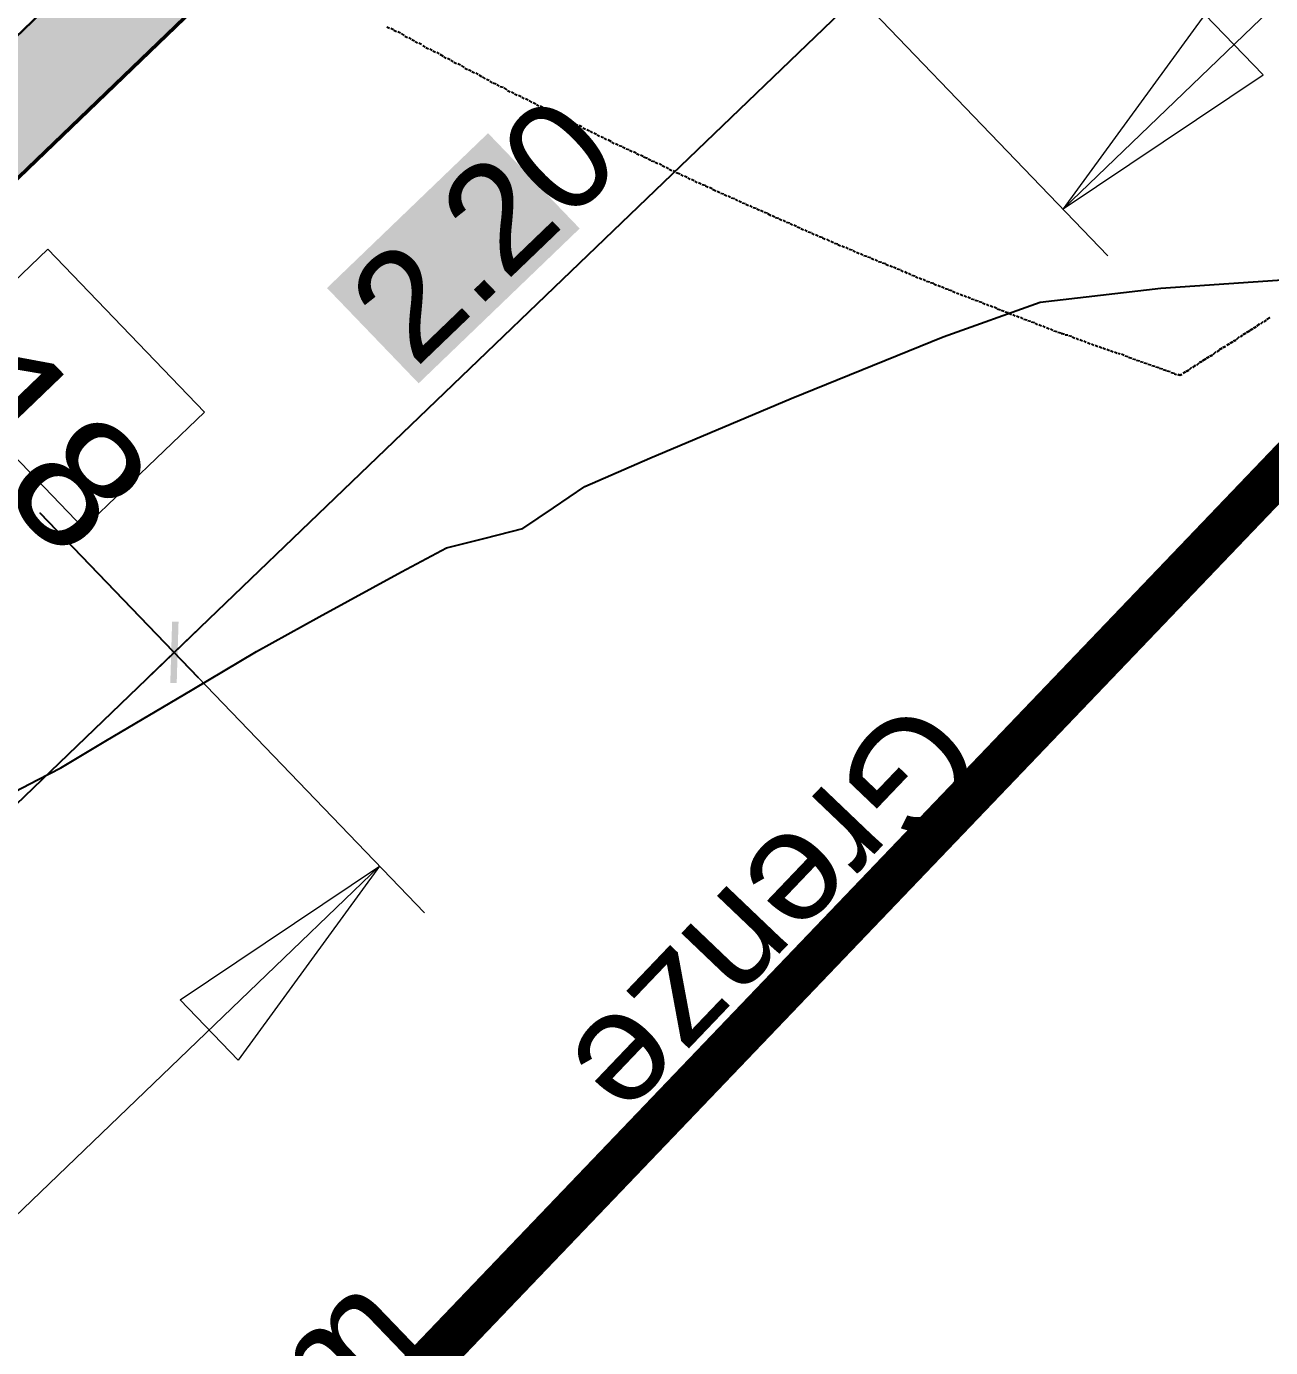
# Model space of a CAD drawing. Header units: metres. Extents: x 2687650.8 to 2687727.1, y 1234407.3 to 1234484.3.
# Drawn here: x 2687681.186 to 2687684.075, y 1234436.726 to 1234439.793 of the extents above; entities that cross this region are included whole.
import ezdxf

# ---------------------------------------------------------------- set-up
doc = ezdxf.new("R2010")
doc.units = ezdxf.units.M
for name, color, linetype in [('PDF_0', 7, 'Continuous'), ('PDF_A-GEFAELLE', 7, 'Continuous'), ('PDF_A__BEML', 7, 'Continuous'), ('PDF_A__Text', 7, 'Continuous'), ('PDF_AV_01611-Parzelle', 7, 'Continuous'), ('PDF_E_BETON', 7, 'Continuous'), ('PDF_Text', 7, 'Continuous')]:
    doc.layers.add(name, color=color, linetype=linetype)
for name, color, linetype, true_color in [('PDF_060-Kataster_Hauptinfo.060', 7, 'Continuous', 0x7f7f7f), ('PDF_062_Bauten.062 Bauteilschraffuren', 7, 'Continuous', 0x7f7f7f), ('PDF_3D_Kurven-Nebenhoehen', 7, 'Continuous', 0xdda500), ('PDF_AV_01225-Bobe-ueb-befestigte', 7, 'Continuous', 0xfdfdfd), ('PDF_AV_01234-Bobe-Gartenanlage', 7, 'Continuous', 0xfdfdfd), ('PDF_E_Farbe Beton', 7, 'Continuous', 0xdfff7f), ('PDF_Rühlwand Träger u Vermassung', 7, 'Continuous', 0x0ac1ff)]:
    doc.layers.add(name, color=color, linetype=linetype, true_color=true_color)
doc.styles.add('PDF Arial', font='arial.ttf')

# ---------------------------------------------------------------- blocks, each defined once
blk = doc.blocks.new('A$C1c84ec86')
at = {"layer": 'PDF_0', "transparency": 33554559}
blk.add_hatch(color=256, dxfattribs=at).paths.add_polyline_path([(3221.62, 1170.75), (3211.67, 1180.91), (3210.62, 1179.85), (3220.57, 1169.69)])
at = {"layer": 'PDF_A__BEML', "true_color": 0xffffff, "transparency": 33554559}
blk.add_hatch(color=7, dxfattribs=at).paths.add_polyline_path([(3179.71, 1259.44), (3210.4, 1259.44), (3210.4, 1311.3), (3179.71, 1311.3)])
at = {"layer": 'PDF_E_Farbe Beton', "true_color": 0xbfff7f, "transparency": 33554559}
h = blk.add_hatch(color=71, dxfattribs=at)
h.paths.add_polyline_path([(3096.53, 1972.34), (3087.64, 1847.46), (3087.42, 523.67), (612.36, 523.67), (612.36, 1217.32), (591.83, 1429.41), (592.04, 1430.89), (672.48, 2565.87), (2668.74, 2565.87), (2848.03, 2530.94), (2997.89, 2390.18), (3013.34, 2375.79), (3093.99, 2206.03), (3096.53, 2200.53)])
h.paths.add_polyline_path([(3120.45, 1972.34), (3120.45, 2206.03), (3039.8, 2375.79), (3033.03, 2390.18), (2883.16, 2530.94), (2859.46, 2553.17), (2794.47, 2565.87), (2671.07, 2589.79), (650.04, 2589.79), (648.35, 2565.87), (567.91, 1430.89), (568.12, 1429.41), (588.44, 1217.32), (588.44, 499.75), (3111.55, 499.75), (3111.55, 1847.46)], flags=0)
at = {"layer": 'PDF_060-Kataster_Hauptinfo.060', "lineweight": 18}
blk.add_lwpolyline([(3414.46, 173.36), (3333.6, 2121.15), (3332.75, 2138.08), (3330.63, 2161.37), (3327.67, 2184.65), (3324.07, 2207.72), (3319.63, 2230.79), (3314.34, 2253.44), (3308.41, 2276.09), (3301.63, 2298.53), (3294.23, 2320.75), (3286.18, 2342.77), (3277.29, 2364.36), (3268.4, 2384.47), (3258.88, 2404.36), (3248.72, 2424.05), (3237.92, 2443.31), (3226.7, 2462.15), (3214.64, 2480.78), (3202.15, 2498.98), (3189.24, 2516.76)], dxfattribs=at)
at = {"layer": 'PDF_062_Bauten.062 Bauteilschraffuren', "lineweight": 18}
blk.add_lwpolyline([(3332.75, 2138.08), (3333.6, 2121.57), (3358.36, 1523.6), (3376.14, 1092.22), (3376.35, 1092.22), (3414.46, 173.57), (465.04, 388.84), (483.03, 548.65), (515.84, 1009.24), (643.69, 2809.29), (760.11, 2801.88), (1044.17, 2801.88), (2574.76, 2801.88)], dxfattribs=at)
at = {"layer": 'PDF_3D_Kurven-Nebenhoehen', "lineweight": 25}
blk.add_lwpolyline([(3213.79, 1126.09), (3215.49, 1132.01), (3217.18, 1137.73), (3219.93, 1149.58), (3225.22, 1172.23), (3229.24, 1189.16), (3233.48, 1205.25), (3239.19, 1226.21), (3242.37, 1237.64), (3247.02, 1245.68), (3251.47, 1253.51), (3252.95, 1261.98), (3254.43, 1270.66), (3260.15, 1286.11), (3272.85, 1319.34), (3287.03, 1354.69), (3296.77, 1376.49), (3313.91, 1398.93), (3337.83, 1427.51)], dxfattribs=at)
at = {"layer": 'PDF_A-GEFAELLE', "lineweight": 18}
for points in [[(3294.65, 1450.37), (3275.18, 1450.37), (3284.91, 1395.33)], [(3294.65, 1120.37), (3275.18, 1120.37), (3284.91, 1175.19)]]:
    blk.add_lwpolyline(points, close=True, dxfattribs=at)
at = {"layer": 'PDF_A__BEML', "lineweight": 25}
for points in [[(3216.12, 1167.36), (3216.12, 1403.37)], [(3216.12, 947.23), (3216.12, 1183.24)]]:
    blk.add_lwpolyline(points, dxfattribs=at)
blk.add_lwpolyline([(3224.16, 1175.19), (3171.25, 1175.19)], close=True, dxfattribs=at)
at = {"layer": 'PDF_A__Text', "lineweight": 18}
blk.add_lwpolyline([(3180.77, 1219.01), (3128.28, 1219.01), (3128.28, 1180.06), (3180.77, 1180.06)], close=True, dxfattribs=at)
at = {"layer": 'PDF_AV_01225-Bobe-ueb-befestigte', "lineweight": 25}
for points in [[(3336.35, 1412.48), (3336.14, 1411.63)], [(3336.14, 1411.42), (3336.14, 1410.78)], [(3335.5, 1407.82), (3335.29, 1407.18)], [(3335.71, 1408.67), (3335.5, 1408.03)], [(3335.71, 1409.72), (3335.71, 1408.88)], [(3335.93, 1410.57), (3335.93, 1409.94)], [(3335.08, 1405.91), (3334.87, 1405.28)], [(3334.87, 1405.07), (3334.87, 1404.43)], [(3335.29, 1406.97), (3335.08, 1406.13)], [(3334.44, 1402.32), (3334.23, 1401.68)], [(3334.66, 1403.16), (3334.44, 1402.53)], [(3334.66, 1404.22), (3334.66, 1403.37)], [(3333.81, 1399.56), (3333.6, 1398.93)], [(3333.6, 1398.72), (3333.6, 1398.08)], [(3334.02, 1400.41), (3333.81, 1399.78)], [(3334.23, 1401.47), (3334.02, 1400.83)], [(3333.17, 1395.97), (3332.96, 1395.33)], [(3333.39, 1396.81), (3333.17, 1396.18)], [(3333.39, 1397.87), (3333.39, 1397.02)], [(3332.75, 1394.06), (3332.54, 1393.43)], [(3332.54, 1393.21), (3332.54, 1392.58)], [(3332.96, 1395.12), (3332.75, 1394.27)], [(3331.9, 1389.62), (3331.69, 1388.98)], [(3332.12, 1390.46), (3331.9, 1389.83)], [(3332.12, 1391.31), (3332.12, 1390.67)], [(3332.33, 1392.37), (3332.33, 1391.52)], [(3327.88, 1386.23), (3328.52, 1386.65)], [(3328.73, 1386.65), (3329.36, 1387.08)], [(3329.58, 1387.08), (3330.21, 1387.5)], [(3330.42, 1387.5), (3330.85, 1387.71)], [(3331.69, 1388.56), (3331.48, 1388.13), (3331.06, 1387.92)], [(3321.11, 1382.84), (3321.74, 1383.27)], [(3321.96, 1383.27), (3322.59, 1383.69)], [(3322.8, 1383.69), (3323.44, 1384.11)], [(3323.65, 1384.11), (3324.28, 1384.54)], [(3324.5, 1384.54), (3325.13, 1384.96)], [(3325.34, 1384.96), (3325.98, 1385.38)], [(3326.19, 1385.38), (3326.82, 1385.81)], [(3327.04, 1385.81), (3327.67, 1386.23)], [(3364.08, 1385.17), (3364.08, 1386.02)], [(3364.08, 1384.32), (3364.08, 1384.96)], [(3364.08, 1383.48), (3364.08, 1384.11)], [(3315.39, 1380.09), (3316.03, 1380.3)], [(3316.24, 1380.51), (3316.88, 1380.73)], [(3317.09, 1380.94), (3317.72, 1381.15)], [(3317.93, 1381.36), (3318.36, 1381.57)], [(3318.57, 1381.78), (3319.2, 1382)], [(3319.42, 1382), (3320.05, 1382.42)], [(3320.26, 1382.42), (3320.9, 1382.84)], [(3364.08, 1382.42), (3364.08, 1383.05)], [(3364.08, 1381.57), (3364.08, 1382.21)], [(3364.29, 1380.51), (3364.08, 1381.36)], [(3364.29, 1379.67), (3364.29, 1380.3)], [(3309.47, 1377.13), (3310.1, 1377.34)], [(3310.31, 1377.55), (3310.95, 1377.76)], [(3311.16, 1377.97), (3311.8, 1378.19)], [(3312.01, 1378.4), (3312.64, 1378.61)], [(3312.85, 1378.82), (3313.49, 1379.03)], [(3313.7, 1379.24), (3314.34, 1379.46)], [(3314.55, 1379.67), (3315.18, 1379.88)], [(3364.29, 1378.82), (3364.29, 1379.46)], [(3364.29, 1377.76), (3364.29, 1378.61)], [(3364.29, 1376.92), (3364.29, 1377.55)], [(3302.9, 1373.95), (3303.54, 1374.16)], [(3303.75, 1374.16), (3304.39, 1374.59)], [(3304.6, 1374.59), (3305.23, 1375.01)], [(3305.44, 1375.01), (3305.66, 1375.22), (3306.08, 1375.43)], [(3306.29, 1375.43), (3306.71, 1375.86)], [(3306.93, 1375.86), (3307.56, 1376.28)], [(3307.77, 1376.28), (3308.41, 1376.49)], [(3308.62, 1376.7), (3309.26, 1376.92)], [(3364.5, 1375.86), (3364.29, 1376.7)], [(3364.5, 1375.01), (3364.5, 1375.65)], [(3364.5, 1374.16), (3364.5, 1374.8)], [(3296.13, 1370.78), (3296.77, 1370.99)], [(3296.98, 1370.99), (3297.61, 1371.41)], [(3297.82, 1371.41), (3298.46, 1371.84)], [(3298.67, 1371.84), (3299.31, 1372.26)], [(3299.52, 1372.26), (3300.15, 1372.47)], [(3300.36, 1372.68), (3301, 1372.89)], [(3301.21, 1373.11), (3301.85, 1373.32)], [(3302.06, 1373.53), (3302.69, 1373.74)], [(3364.5, 1373.11), (3364.5, 1373.95)], [(3364.5, 1372.26), (3364.5, 1372.89)], [(3364.5, 1371.41), (3364.5, 1372.05)], [(3364.71, 1370.35), (3364.5, 1370.99)], [(3290.2, 1368.03), (3290.84, 1368.24)], [(3291.05, 1368.24), (3291.69, 1368.66)], [(3291.9, 1368.66), (3292.53, 1369.08)], [(3292.74, 1369.08), (3293.38, 1369.51)], [(3293.59, 1369.51), (3294.23, 1369.72)], [(3294.44, 1369.93), (3295.07, 1370.14)], [(3295.28, 1370.35), (3295.92, 1370.57)], [(3364.71, 1369.51), (3364.71, 1370.14)], [(3364.71, 1368.45), (3364.71, 1369.3)], [(3364.71, 1367.6), (3364.71, 1368.24)], [(3283.43, 1364.85), (3284.07, 1365.06)], [(3284.28, 1365.27), (3284.91, 1365.49)], [(3285.12, 1365.49), (3285.76, 1365.91)], [(3285.97, 1365.91), (3286.61, 1366.33)], [(3286.82, 1366.33), (3287.45, 1366.76)], [(3287.66, 1366.76), (3288.3, 1366.97)], [(3288.51, 1367.18), (3289.15, 1367.39)], [(3289.36, 1367.6), (3289.99, 1367.81)], [(3364.71, 1366.76), (3364.71, 1367.39)], [(3364.92, 1365.7), (3364.71, 1366.33)], [(3364.92, 1364.85), (3364.92, 1365.49)], [(3276.66, 1361.68), (3277.29, 1361.89)], [(3277.5, 1362.1), (3278.14, 1362.31)], [(3278.35, 1362.52), (3278.99, 1362.73)], [(3279.2, 1362.73), (3279.83, 1363.16)], [(3280.04, 1363.16), (3280.68, 1363.58)], [(3280.89, 1363.58), (3281.53, 1363.79)], [(3281.74, 1364), (3282.37, 1364.22)], [(3282.58, 1364.43), (3283.22, 1364.64)], [(3364.92, 1363.79), (3364.92, 1364.64)], [(3364.92, 1362.95), (3364.92, 1363.58)], [(3364.92, 1362.1), (3364.92, 1362.73)], [(3364.92, 1361.04), (3364.92, 1361.89)], [(3269.88, 1358.71), (3270.52, 1358.92)], [(3270.73, 1359.14), (3271.37, 1359.35)], [(3271.58, 1359.35), (3272.21, 1359.77)], [(3272.42, 1359.77), (3273.06, 1359.98)], [(3273.27, 1360.19), (3273.91, 1360.41)], [(3274.12, 1360.62), (3274.75, 1360.83)], [(3274.96, 1360.83), (3275.6, 1361.25)], [(3275.81, 1361.25), (3276.45, 1361.68)], [(3365.14, 1360.19), (3364.92, 1360.83)], [(3365.14, 1359.14), (3365.14, 1359.98)], [(3365.14, 1358.29), (3365.14, 1358.92)], [(3263.11, 1355.75), (3263.75, 1355.96)], [(3263.96, 1355.96), (3264.59, 1356.38)], [(3264.8, 1356.38), (3265.44, 1356.81)], [(3265.65, 1356.81), (3266.29, 1357.02)], [(3266.5, 1357.23), (3267.13, 1357.44)], [(3267.34, 1357.65), (3267.98, 1357.87)], [(3268.19, 1357.87), (3268.83, 1358.29)], [(3269.04, 1358.29), (3269.67, 1358.5)], [(3365.14, 1357.44), (3365.14, 1358.08)], [(3365.14, 1356.38), (3365.14, 1357.23)], [(3365.35, 1355.54), (3365.14, 1356.17)], [(3255.49, 1352.36), (3256.13, 1352.57)], [(3256.34, 1352.79), (3256.97, 1353)], [(3257.18, 1353), (3257.82, 1353.42)], [(3258.03, 1353.42), (3258.67, 1353.63)], [(3258.88, 1353.84), (3259.51, 1354.06)], [(3259.72, 1354.27), (3260.36, 1354.48)], [(3260.57, 1354.48), (3261.21, 1354.9)], [(3261.42, 1354.9), (3262.05, 1355.33)], [(3262.26, 1355.33), (3262.9, 1355.54)], [(3365.35, 1354.48), (3365.35, 1355.33)], [(3365.35, 1353.63), (3365.35, 1354.27)], [(3365.35, 1352.79), (3365.35, 1353.42)], [(3365.35, 1351.73), (3365.35, 1352.57)], [(3248.51, 1349.4), (3249.14, 1349.61)], [(3249.35, 1349.82), (3249.99, 1350.03)], [(3250.2, 1350.03), (3250.83, 1350.46)], [(3251.05, 1350.46), (3251.68, 1350.67)], [(3251.89, 1350.88), (3252.74, 1351.09)], [(3252.95, 1351.3), (3253.59, 1351.52)], [(3253.8, 1351.52), (3254.43, 1351.94)], [(3254.64, 1351.94), (3255.28, 1352.15)], [(3365.35, 1350.88), (3365.35, 1351.52)], [(3365.56, 1350.03), (3365.35, 1350.67)], [(3365.56, 1348.98), (3365.56, 1349.61)], [(3240.89, 1346.22), (3241.52, 1346.44)], [(3241.73, 1346.65), (3242.37, 1346.86)], [(3242.58, 1346.86), (3243.21, 1347.28)], [(3243.43, 1347.28), (3244.06, 1347.49)], [(3244.27, 1347.71), (3244.91, 1347.92)], [(3245.12, 1347.92), (3245.75, 1348.34)], [(3245.97, 1348.34), (3246.6, 1348.55)], [(3246.81, 1348.76), (3247.45, 1348.98)], [(3247.66, 1348.98), (3248.29, 1349.4)], [(3365.56, 1348.13), (3365.56, 1348.76)], [(3365.56, 1347.07), (3365.56, 1347.92)], [(3365.56, 1346.22), (3365.56, 1346.86)], [(3233.9, 1343.47), (3234.54, 1343.68)], [(3234.75, 1343.68), (3235.38, 1344.11)], [(3235.59, 1344.11), (3236.23, 1344.32)], [(3236.44, 1344.53), (3237.08, 1344.74)], [(3237.29, 1344.74), (3237.92, 1345.17)], [(3238.13, 1345.17), (3238.98, 1345.38)], [(3239.19, 1345.59), (3239.83, 1345.8)], [(3240.04, 1345.8), (3240.67, 1346.22)], [(3365.77, 1345.38), (3365.56, 1346.01)], [(3365.77, 1344.32), (3365.77, 1344.95)], [(3365.77, 1343.47), (3365.77, 1344.11)], [(3226.28, 1340.3), (3226.92, 1340.51)], [(3227.13, 1340.51), (3227.76, 1340.93)], [(3227.97, 1340.93), (3228.61, 1341.14)], [(3228.82, 1341.36), (3229.46, 1341.57)], [(3229.67, 1341.57), (3230.3, 1341.99)], [(3230.51, 1341.99), (3231.15, 1342.2)], [(3231.36, 1342.41), (3232, 1342.63)], [(3232.21, 1342.63), (3232.84, 1343.05)], [(3233.05, 1343.05), (3233.69, 1343.26)], [(3365.77, 1342.41), (3365.77, 1343.26)], [(3365.77, 1341.57), (3365.77, 1342.2)], [(3365.77, 1340.72), (3365.77, 1341.36)], [(3365.98, 1339.66), (3365.98, 1340.51)], [(3218.45, 1337.33), (3219.08, 1337.55)], [(3219.3, 1337.55), (3219.93, 1337.76)], [(3220.14, 1337.97), (3220.78, 1338.18)], [(3220.99, 1338.18), (3221.62, 1338.39)], [(3221.84, 1338.6), (3222.47, 1338.82)], [(3222.68, 1338.82), (3223.32, 1339.24)], [(3223.53, 1339.24), (3224.16, 1339.45)], [(3224.38, 1339.66), (3225.01, 1339.87)], [(3225.22, 1339.87), (3225.86, 1340.09), (3226.07, 1340.09)], [(3365.98, 1338.82), (3365.98, 1339.45)], [(3365.98, 1337.76), (3365.98, 1338.6)], [(3365.98, 1336.91), (3365.98, 1337.55)], [(3209.77, 1333.95), (3210.4, 1334.16)], [(3210.62, 1334.16), (3211.25, 1334.58)], [(3211.46, 1334.58), (3212.1, 1334.79)], [(3212.31, 1335.01), (3212.95, 1335.22)], [(3213.16, 1335.22), (3213.79, 1335.43)], [(3214, 1335.64), (3214.64, 1335.85)], [(3214.85, 1335.85), (3215.49, 1336.06)], [(3215.7, 1336.28), (3216.33, 1336.49)], [(3216.54, 1336.49), (3217.39, 1336.91)], [(3217.6, 1336.91), (3218.24, 1337.12)], [(3365.98, 1336.06), (3365.98, 1336.7)], [(3366.19, 1335.01), (3365.98, 1335.85)], [(3366.19, 1334.16), (3366.19, 1334.79)], [(3201.94, 1330.98), (3202.57, 1331.2)], [(3202.78, 1331.2), (3203.42, 1331.62)], [(3203.63, 1331.62), (3204.27, 1331.83)], [(3204.48, 1331.83), (3205.11, 1332.25)], [(3205.32, 1332.25), (3205.96, 1332.47)], [(3206.17, 1332.68), (3206.81, 1332.89)], [(3207.02, 1332.89), (3207.65, 1333.1)], [(3207.86, 1333.31), (3208.5, 1333.52)], [(3208.71, 1333.52), (3209.56, 1333.95)], [(3366.19, 1333.31), (3366.19, 1333.95)], [(3366.19, 1332.25), (3366.19, 1332.89)], [(3366.19, 1331.41), (3366.19, 1332.04)], [(3366.19, 1330.35), (3366.19, 1331.2)], [(3193.05, 1327.81), (3193.68, 1328.02)], [(3194.11, 1328.02), (3194.74, 1328.23)], [(3194.95, 1328.44), (3195.59, 1328.66)], [(3195.8, 1328.66), (3196.43, 1328.87)], [(3196.65, 1329.08), (3197.28, 1329.29)], [(3197.49, 1329.29), (3198.13, 1329.5)], [(3198.34, 1329.71), (3198.55, 1329.71), (3198.97, 1329.93)], [(3199.19, 1329.93), (3199.82, 1330.14)], [(3200.03, 1330.35), (3200.88, 1330.56)], [(3201.09, 1330.56), (3201.73, 1330.77)], [(3366.41, 1329.5), (3366.41, 1330.14)], [(3366.41, 1328.66), (3366.41, 1329.29)], [(3366.41, 1327.6), (3366.41, 1328.23)], [(3185.22, 1325.06), (3185.85, 1325.27)], [(3186.06, 1325.27), (3186.7, 1325.48)], [(3186.91, 1325.48), (3187.76, 1325.9)], [(3187.97, 1325.9), (3188.6, 1326.12)], [(3188.81, 1326.12), (3189.45, 1326.33)], [(3189.66, 1326.54), (3190.3, 1326.75)], [(3190.51, 1326.75), (3191.14, 1326.96)], [(3191.35, 1327.17), (3191.99, 1327.39)], [(3192.2, 1327.39), (3192.84, 1327.6)], [(3366.41, 1326.75), (3366.41, 1327.39)], [(3366.41, 1325.69), (3366.41, 1326.54)], [(3366.62, 1324.85), (3366.41, 1325.48)], [(3176.54, 1321.88), (3177.17, 1322.09)], [(3177.38, 1322.09), (3178.02, 1322.3)], [(3178.23, 1322.52), (3178.87, 1322.73)], [(3179.08, 1322.73), (3179.71, 1322.94)], [(3179.92, 1323.15), (3180.56, 1323.36)], [(3180.77, 1323.36), (3181.62, 1323.58)], [(3181.83, 1323.79), (3182.46, 1324)], [(3182.68, 1324), (3183.31, 1324.21)], [(3183.52, 1324.42), (3184.16, 1324.63)], [(3184.37, 1324.63), (3185, 1324.85)], [(3366.62, 1324), (3366.62, 1324.63)], [(3366.62, 1322.94), (3366.62, 1323.79)], [(3366.62, 1322.09), (3366.62, 1322.73)], [(3366.62, 1321.03), (3366.62, 1321.88)], [(3167.65, 1318.92), (3168.28, 1319.13)], [(3168.49, 1319.13), (3169.13, 1319.34)], [(3169.34, 1319.34), (3170.19, 1319.55)], [(3170.4, 1319.76), (3171.03, 1319.98)], [(3171.25, 1319.98), (3171.88, 1320.19)], [(3172.09, 1320.19), (3172.73, 1320.61)], [(3172.94, 1320.61), (3173.57, 1320.82)], [(3173.79, 1320.82), (3174.42, 1321.25)], [(3174.63, 1321.25), (3175.48, 1321.46)], [(3175.69, 1321.46), (3176.33, 1321.67)], [(3366.62, 1320.19), (3366.62, 1320.82)], [(3366.83, 1319.34), (3366.83, 1319.98)], [(3366.83, 1318.28), (3366.83, 1319.13)], [(3157.91, 1315.74), (3158.55, 1315.95)], [(3158.76, 1315.95), (3159.6, 1316.17)], [(3159.82, 1316.17), (3160.45, 1316.38)], [(3160.66, 1316.59), (3161.3, 1316.8)], [(3161.51, 1316.8), (3162.14, 1317.01)], [(3162.36, 1317.01), (3162.99, 1317.22)], [(3163.2, 1317.44), (3163.84, 1317.65)], [(3164.05, 1317.65), (3164.9, 1317.86)], [(3165.11, 1317.86), (3165.74, 1318.07)], [(3165.95, 1318.28), (3166.59, 1318.49)], [(3166.8, 1318.49), (3167.44, 1318.71)], [(3366.83, 1317.44), (3366.83, 1318.07)], [(3366.83, 1316.38), (3366.83, 1317.22)], [(3366.83, 1315.53), (3366.83, 1316.17)], [(3148.17, 1312.57), (3148.81, 1312.78)], [(3149.02, 1312.78), (3149.87, 1312.99)], [(3150.08, 1312.99), (3150.71, 1313.2)], [(3150.93, 1313.41), (3151.56, 1313.63)], [(3151.77, 1313.63), (3152.41, 1313.84)], [(3152.62, 1313.84), (3153.25, 1314.05)], [(3153.47, 1314.26), (3154.1, 1314.47)], [(3154.52, 1314.47), (3155.16, 1314.68)], [(3155.37, 1314.68), (3156.01, 1314.9)], [(3156.22, 1315.11), (3156.85, 1315.32)], [(3157.06, 1315.32), (3157.7, 1315.53)], [(3367.04, 1314.68), (3366.83, 1315.32)], [(3367.04, 1313.63), (3367.04, 1314.47)], [(3367.04, 1312.78), (3367.04, 1313.41)], [(3145.63, 1311.51), (3146.27, 1311.72)], [(3146.48, 1311.93), (3147.12, 1312.14)], [(3147.33, 1312.14), (3147.96, 1312.36)], [(3367.04, 1311.93), (3367.04, 1312.57)], [(3367.04, 1310.87), (3367.04, 1311.51)], [(3367.04, 1310.03), (3367.04, 1310.66)], [(3367.25, 1308.97), (3367.25, 1309.82)], [(3367.25, 1308.12), (3367.25, 1308.76)], [(3367.25, 1307.28), (3367.25, 1307.91)], [(3367.25, 1306.22), (3367.25, 1307.06)], [(3367.25, 1305.37), (3367.25, 1306.01)], [(3367.46, 1304.31), (3367.25, 1305.16)], [(3367.46, 1303.47), (3367.46, 1304.1)], [(3367.46, 1302.62), (3367.46, 1303.25)], [(3367.46, 1301.56), (3367.46, 1302.41)], [(3367.46, 1300.71), (3367.46, 1301.35)], [(3367.46, 1299.66), (3367.46, 1300.5)], [(3367.68, 1298.81), (3367.68, 1299.44)], [(3367.68, 1297.96), (3367.68, 1298.6)], [(3367.68, 1296.9), (3367.68, 1297.75)], [(3367.68, 1296.06), (3367.68, 1296.69)], [(3367.68, 1295.21), (3367.68, 1295.85)], [(3367.89, 1294.15), (3367.68, 1294.79)], [(3367.89, 1293.31), (3367.89, 1293.94)], [(3367.89, 1292.25), (3367.89, 1293.09)], [(3367.89, 1291.4), (3367.89, 1292.04)], [(3367.89, 1290.55), (3367.89, 1291.19)], [(3368.1, 1289.5), (3367.89, 1290.13)], [(3368.1, 1288.65), (3368.1, 1289.28)], [(3368.1, 1287.59), (3368.1, 1288.44)], [(3368.1, 1286.74), (3368.1, 1287.38)], [(3368.1, 1285.9), (3368.1, 1286.53)], [(3368.1, 1284.84), (3368.1, 1285.69)], [(3368.31, 1283.99), (3368.1, 1284.63)], [(3368.31, 1282.93), (3368.31, 1283.78)], [(3368.31, 1282.09), (3368.31, 1282.72)], [(3368.31, 1281.24), (3368.31, 1281.88)], [(3368.31, 1280.18), (3368.31, 1281.03)], [(3368.52, 1279.34), (3368.31, 1279.97)], [(3368.52, 1278.28), (3368.52, 1279.12)], [(3368.52, 1277.43), (3368.52, 1278.07)], [(3368.52, 1276.58), (3368.52, 1277.22)], [(3368.52, 1275.53), (3368.52, 1276.37)], [(3368.52, 1274.68), (3368.52, 1275.31)], [(3368.73, 1273.83), (3368.52, 1274.47)], [(3368.73, 1272.77), (3368.73, 1273.41)], [(3368.73, 1271.93), (3368.73, 1272.56)], [(3368.73, 1270.87), (3368.73, 1271.72)], [(3368.73, 1270.02), (3368.73, 1270.66)], [(3368.95, 1269.18), (3368.73, 1269.81)], [(3368.95, 1268.12), (3368.95, 1268.96)], [(3368.95, 1267.27), (3368.95, 1267.91)], [(3368.95, 1266.21), (3368.95, 1267.06)], [(3368.95, 1265.37), (3368.95, 1266)], [(3368.95, 1264.52), (3368.95, 1265.15)], [(3369.16, 1263.46), (3368.95, 1264.31)], [(3369.16, 1262.61), (3369.16, 1263.25)], [(3369.16, 1261.56), (3369.16, 1262.4)], [(3369.16, 1260.71), (3369.16, 1261.34)], [(3369.16, 1259.86), (3369.16, 1260.5)], [(3369.37, 1258.8), (3369.16, 1259.65)], [(3369.37, 1257.96), (3369.37, 1258.59)], [(3369.37, 1257.11), (3369.37, 1257.75)], [(3369.37, 1256.05), (3369.37, 1256.69)], [(3369.37, 1255.21), (3369.37, 1255.84)], [(3369.37, 1254.15), (3369.37, 1254.99)], [(3369.58, 1253.3), (3369.37, 1253.94)], [(3369.58, 1252.45), (3369.58, 1253.09)], [(3369.58, 1251.4), (3369.58, 1252.03)], [(3369.58, 1250.55), (3369.58, 1251.18)], [(3369.58, 1249.49), (3369.58, 1250.34)], [(3369.79, 1248.64), (3369.58, 1249.28)], [(3369.79, 1247.8), (3369.79, 1248.43)], [(3369.79, 1246.74), (3369.79, 1247.59)], [(3369.79, 1245.89), (3369.79, 1246.53)], [(3369.79, 1244.83), (3369.79, 1245.68)], [(3369.79, 1243.99), (3369.79, 1244.62)], [(3370, 1243.14), (3369.79, 1243.78)], [(3370, 1242.08), (3370, 1242.93)], [(3370, 1241.24), (3370, 1241.87)], [(3370, 1240.39), (3370, 1241.02)], [(3370, 1239.33), (3370, 1239.97)], [(3370.22, 1238.48), (3370, 1239.12)], [(3370.22, 1237.43), (3370.22, 1238.27)], [(3370.22, 1236.58), (3370.22, 1237.21)], [(3370.22, 1235.73), (3370.22, 1236.37)], [(3370.22, 1234.67), (3370.22, 1235.31)], [(3370.22, 1233.83), (3370.22, 1234.46)], [(3370.43, 1232.77), (3370.43, 1233.62)], [(3370.43, 1231.92), (3370.43, 1232.56)], [(3370.43, 1231.08), (3370.43, 1231.71)], [(3370.43, 1230.02), (3370.43, 1230.86)], [(3370.43, 1229.17), (3370.43, 1229.81)], [(3370.64, 1228.11), (3370.43, 1228.96)], [(3370.64, 1227.26), (3370.64, 1227.9)], [(3370.64, 1226.42), (3370.64, 1227.05)], [(3370.64, 1225.36), (3370.64, 1226.21)], [(3370.64, 1224.51), (3370.64, 1225.15)], [(3370.64, 1223.45), (3370.64, 1224.3)], [(3370.85, 1222.61), (3370.85, 1223.24)], [(3370.85, 1221.76), (3370.85, 1222.4)], [(3370.85, 1220.7), (3370.85, 1221.55)], [(3370.85, 1219.86), (3370.85, 1220.49)], [(3370.85, 1219.01), (3370.85, 1219.64)], [(3371.06, 1217.95), (3370.85, 1218.59)], [(3371.06, 1217.1), (3371.06, 1217.74)], [(3371.06, 1216.05), (3371.06, 1216.89)], [(3371.06, 1215.2), (3371.06, 1215.83)], [(3371.06, 1214.35), (3371.06, 1214.99)], [(3371.06, 1213.29), (3371.06, 1213.93)], [(3371.27, 1212.45), (3371.27, 1213.08)], [(3371.27, 1211.39), (3371.27, 1212.24)], [(3371.27, 1210.54), (3371.27, 1211.18)], [(3371.27, 1209.7), (3371.27, 1210.33)], [(3371.27, 1208.64), (3371.27, 1209.48)], [(3371.49, 1207.79), (3371.27, 1208.43)], [(3371.49, 1206.73), (3371.49, 1207.58)], [(3371.49, 1205.89), (3371.49, 1206.52)], [(3371.49, 1205.04), (3371.49, 1205.67)], [(3371.49, 1203.98), (3371.49, 1204.83)], [(3371.49, 1203.13), (3371.49, 1203.77)], [(3371.7, 1202.29), (3371.7, 1202.92)], [(3371.7, 1201.23), (3371.7, 1201.86)], [(3371.7, 1200.38), (3371.7, 1201.02)], [(3371.7, 1199.32), (3371.7, 1200.17)], [(3371.7, 1198.48), (3371.7, 1199.11)], [(3371.91, 1197.63), (3371.7, 1198.27)], [(3371.91, 1196.57), (3371.91, 1197.21)], [(3371.91, 1195.73), (3371.91, 1196.36)], [(3371.91, 1194.67), (3371.91, 1195.51)], [(3371.91, 1193.82), (3371.91, 1194.46)], [(3371.91, 1192.97), (3371.91, 1193.61)], [(3372.12, 1191.92), (3372.12, 1192.76)], [(3372.12, 1191.07), (3372.12, 1191.7)], [(3372.12, 1190.01), (3372.12, 1190.86)], [(3372.12, 1189.16), (3372.12, 1189.8)], [(3372.12, 1188.32), (3372.12, 1188.95)], [(3372.33, 1187.26), (3372.12, 1188.11)], [(3372.33, 1186.41), (3372.33, 1187.05)], [(3372.33, 1185.35), (3372.33, 1186.2)], [(3372.33, 1184.51), (3372.33, 1185.14)], [(3372.33, 1183.66), (3372.33, 1184.3)], [(3372.54, 1182.6), (3372.33, 1183.45)], [(3372.54, 1181.76), (3372.54, 1182.39)], [(3372.54, 1180.91), (3372.54, 1181.54)], [(3372.54, 1179.85), (3372.54, 1180.49)], [(3372.54, 1179), (3372.54, 1179.64)], [(3372.54, 1177.95), (3372.54, 1178.79)], [(3372.76, 1177.1), (3372.54, 1177.73)], [(3372.76, 1176.25), (3372.76, 1176.89)], [(3372.76, 1175.19), (3372.76, 1176.04)], [(3372.76, 1174.35), (3372.76, 1174.98)], [(3372.76, 1173.29), (3372.76, 1174.14)], [(3372.97, 1172.44), (3372.76, 1173.08)], [(3372.97, 1171.6), (3372.97, 1172.23)], [(3372.97, 1170.54), (3372.97, 1171.38)], [(3372.97, 1169.69), (3372.97, 1170.33)], [(3372.97, 1168.63), (3372.97, 1169.48)], [(3372.97, 1167.79), (3372.97, 1168.42)], [(3373.18, 1166.94), (3372.97, 1167.57)], [(3373.18, 1165.88), (3373.18, 1166.73)], [(3373.18, 1165.03), (3373.18, 1165.67)], [(3373.18, 1164.19), (3373.18, 1164.82)], [(3373.18, 1163.13), (3373.18, 1163.76)], [(3373.39, 1162.28), (3373.18, 1162.92)], [(3373.39, 1161.22), (3373.39, 1162.07)], [(3373.39, 1160.38), (3373.39, 1161.01)], [(3373.39, 1159.53), (3373.39, 1160.17)], [(3373.39, 1158.47), (3373.39, 1159.11)], [(3373.39, 1157.63), (3373.39, 1158.26)], [(3373.6, 1156.57), (3373.39, 1157.41)], [(3373.6, 1155.72), (3373.6, 1156.36)], [(3373.6, 1154.87), (3373.6, 1155.51)], [(3373.6, 1153.82), (3373.6, 1154.66)], [(3373.6, 1152.97), (3373.6, 1153.6)], [(3373.81, 1151.91), (3373.6, 1152.76)], [(3373.81, 1151.06), (3373.81, 1151.7)], [(3373.81, 1150.22), (3373.81, 1150.85)], [(3373.81, 1149.16), (3373.81, 1150.01)], [(3373.81, 1148.31), (3373.81, 1148.95)], [(3373.81, 1147.25), (3373.81, 1148.1)], [(3374.03, 1146.41), (3373.81, 1147.04)], [(3374.03, 1145.56), (3374.03, 1146.2)], [(3374.03, 1144.5), (3374.03, 1145.35)], [(3374.03, 1143.66), (3374.03, 1144.29)], [(3374.03, 1142.81), (3374.03, 1143.44)], [(3374.24, 1141.75), (3374.03, 1142.39)], [(3374.24, 1140.9), (3374.24, 1141.54)], [(3374.24, 1139.85), (3374.24, 1140.69)], [(3374.24, 1139), (3374.24, 1139.63)], [(3374.24, 1138.15), (3374.24, 1138.79)], [(3374.24, 1137.09), (3374.24, 1137.94)], [(3374.45, 1136.25), (3374.24, 1136.88)], [(3374.45, 1135.19), (3374.45, 1136.04)], [(3374.45, 1134.34), (3374.45, 1134.98)], [(3374.45, 1133.49), (3374.45, 1134.13)], [(3374.45, 1132.44), (3374.45, 1133.28)], [(3374.66, 1131.59), (3374.45, 1132.22)], [(3374.66, 1130.53), (3374.66, 1131.38)], [(3374.66, 1129.68), (3374.66, 1130.32)], [(3374.66, 1128.84), (3374.66, 1129.47)], [(3374.66, 1127.78), (3374.66, 1128.63)], [(3374.66, 1126.93), (3374.66, 1127.57)], [(3374.87, 1126.09), (3374.87, 1126.72)], [(3374.87, 1125.03), (3374.87, 1125.66)], [(3374.87, 1124.18), (3374.87, 1124.82)], [(3374.87, 1123.12), (3374.87, 1123.97)], [(3374.87, 1122.28), (3374.87, 1122.91)], [(3375.08, 1121.43), (3374.87, 1122.06)], [(3375.08, 1120.37), (3375.08, 1121.01)], [(3375.08, 1119.52), (3375.08, 1120.16)], [(3375.08, 1118.47), (3375.08, 1119.31)], [(3375.08, 1117.62), (3375.08, 1118.25)], [(3375.08, 1116.77), (3375.08, 1117.41)], [(3375.3, 1115.71), (3375.3, 1116.56)], [(3375.3, 1114.87), (3375.3, 1115.5)], [(3375.3, 1113.81), (3375.3, 1114.66)], [(3375.3, 1112.96), (3375.3, 1113.6)], [(3375.3, 1112.12), (3375.3, 1112.75)], [(3375.51, 1111.06), (3375.3, 1111.9)], [(3375.51, 1110.21), (3375.51, 1110.85)], [(3375.51, 1109.36), (3375.51, 1110)], [(3375.51, 1108.31), (3375.51, 1108.94)]]:
    blk.add_lwpolyline(points, dxfattribs=at)
at = {"layer": 'PDF_AV_01234-Bobe-Gartenanlage', "lineweight": 25}
for points in [[(3336.14, 1411.63), (3336.35, 1412.48)], [(3336.14, 1410.78), (3336.14, 1411.42)], [(3335.29, 1407.18), (3335.5, 1407.82)], [(3335.5, 1408.03), (3335.71, 1408.67)], [(3335.71, 1408.88), (3335.71, 1409.72)], [(3335.93, 1409.94), (3335.93, 1410.57)], [(3334.87, 1405.28), (3335.08, 1405.91)], [(3334.87, 1404.43), (3334.87, 1405.07)], [(3335.08, 1406.13), (3335.29, 1406.97)], [(3334.23, 1401.68), (3334.44, 1402.32)], [(3334.44, 1402.53), (3334.66, 1403.16)], [(3334.66, 1403.37), (3334.66, 1404.22)], [(3333.6, 1398.93), (3333.81, 1399.56)], [(3333.6, 1398.08), (3333.6, 1398.72)], [(3333.81, 1399.78), (3334.02, 1400.41)], [(3334.02, 1400.83), (3334.23, 1401.47)], [(3332.96, 1395.33), (3333.17, 1395.97)], [(3333.17, 1396.18), (3333.39, 1396.81)], [(3333.39, 1397.02), (3333.39, 1397.87)], [(3332.54, 1393.43), (3332.75, 1394.06)], [(3332.54, 1392.58), (3332.54, 1393.21)], [(3332.75, 1394.27), (3332.96, 1395.12)], [(3331.69, 1388.98), (3331.9, 1389.62)], [(3331.9, 1389.83), (3332.12, 1390.46)], [(3332.12, 1390.67), (3332.12, 1391.31)], [(3332.33, 1391.52), (3332.33, 1392.37)], [(3327.88, 1386.23), (3328.52, 1386.65)], [(3328.73, 1386.65), (3329.36, 1387.08)], [(3329.58, 1387.08), (3330.21, 1387.5)], [(3330.42, 1387.5), (3330.85, 1387.71)], [(3331.06, 1387.92), (3331.48, 1388.13), (3331.69, 1388.56)], [(3321.11, 1382.84), (3321.74, 1383.27)], [(3321.96, 1383.27), (3322.59, 1383.69)], [(3322.8, 1383.69), (3323.44, 1384.11)], [(3323.65, 1384.11), (3324.28, 1384.54)], [(3324.5, 1384.54), (3325.13, 1384.96)], [(3325.34, 1384.96), (3325.98, 1385.38)], [(3326.19, 1385.38), (3326.82, 1385.81)], [(3327.04, 1385.81), (3327.67, 1386.23)], [(3315.39, 1380.09), (3316.03, 1380.3)], [(3316.24, 1380.51), (3316.88, 1380.73)], [(3317.09, 1380.94), (3317.72, 1381.15)], [(3317.93, 1381.36), (3318.36, 1381.57)], [(3318.57, 1381.78), (3319.2, 1382)], [(3319.42, 1382), (3320.05, 1382.42)], [(3320.26, 1382.42), (3320.9, 1382.84)], [(3309.47, 1377.13), (3310.1, 1377.34)], [(3310.31, 1377.55), (3310.95, 1377.76)], [(3311.16, 1377.97), (3311.8, 1378.19)], [(3312.01, 1378.4), (3312.64, 1378.61)], [(3312.85, 1378.82), (3313.49, 1379.03)], [(3313.7, 1379.24), (3314.34, 1379.46)], [(3314.55, 1379.67), (3315.18, 1379.88)], [(3302.9, 1373.95), (3303.54, 1374.16)], [(3303.75, 1374.16), (3304.39, 1374.59)], [(3304.6, 1374.59), (3305.23, 1375.01)], [(3305.44, 1375.01), (3305.66, 1375.22), (3306.08, 1375.43)], [(3306.29, 1375.43), (3306.71, 1375.86)], [(3306.93, 1375.86), (3307.56, 1376.28)], [(3307.77, 1376.28), (3308.41, 1376.49)], [(3308.62, 1376.7), (3309.26, 1376.92)], [(3296.13, 1370.78), (3296.77, 1370.99)], [(3296.98, 1370.99), (3297.61, 1371.41)], [(3297.82, 1371.41), (3298.46, 1371.84)], [(3298.67, 1371.84), (3299.31, 1372.26)], [(3299.52, 1372.26), (3300.15, 1372.47)], [(3300.36, 1372.68), (3301, 1372.89)], [(3301.21, 1373.11), (3301.85, 1373.32)], [(3302.06, 1373.53), (3302.69, 1373.74)], [(3290.2, 1368.03), (3290.84, 1368.24)], [(3291.05, 1368.24), (3291.69, 1368.66)], [(3291.9, 1368.66), (3292.53, 1369.08)], [(3292.74, 1369.08), (3293.38, 1369.51)], [(3293.59, 1369.51), (3294.23, 1369.72)], [(3294.44, 1369.93), (3295.07, 1370.14)], [(3295.28, 1370.35), (3295.92, 1370.57)], [(3283.43, 1364.85), (3284.07, 1365.06)], [(3284.28, 1365.27), (3284.91, 1365.49)], [(3285.12, 1365.49), (3285.76, 1365.91)], [(3285.97, 1365.91), (3286.61, 1366.33)], [(3286.82, 1366.33), (3287.45, 1366.76)], [(3287.66, 1366.76), (3288.3, 1366.97)], [(3288.51, 1367.18), (3289.15, 1367.39)], [(3289.36, 1367.6), (3289.99, 1367.81)], [(3276.66, 1361.68), (3277.29, 1361.89)], [(3277.5, 1362.1), (3278.14, 1362.31)], [(3278.35, 1362.52), (3278.99, 1362.73)], [(3279.2, 1362.73), (3279.83, 1363.16)], [(3280.04, 1363.16), (3280.68, 1363.58)], [(3280.89, 1363.58), (3281.53, 1363.79)], [(3281.74, 1364), (3282.37, 1364.22)], [(3282.58, 1364.43), (3283.22, 1364.64)], [(3269.88, 1358.71), (3270.52, 1358.92)], [(3270.73, 1359.14), (3271.37, 1359.35)], [(3271.58, 1359.35), (3272.21, 1359.77)], [(3272.42, 1359.77), (3273.06, 1359.98)], [(3273.27, 1360.19), (3273.91, 1360.41)], [(3274.12, 1360.62), (3274.75, 1360.83)], [(3274.96, 1360.83), (3275.6, 1361.25)], [(3275.81, 1361.25), (3276.45, 1361.68)], [(3263.11, 1355.75), (3263.75, 1355.96)], [(3263.96, 1355.96), (3264.59, 1356.38)], [(3264.8, 1356.38), (3265.44, 1356.81)], [(3265.65, 1356.81), (3266.29, 1357.02)], [(3266.5, 1357.23), (3267.13, 1357.44)], [(3267.34, 1357.65), (3267.98, 1357.87)], [(3268.19, 1357.87), (3268.83, 1358.29)], [(3269.04, 1358.29), (3269.67, 1358.5)], [(3255.49, 1352.36), (3256.13, 1352.57)], [(3256.34, 1352.79), (3256.97, 1353)], [(3257.18, 1353), (3257.82, 1353.42)], [(3258.03, 1353.42), (3258.67, 1353.63)], [(3258.88, 1353.84), (3259.51, 1354.06)], [(3259.72, 1354.27), (3260.36, 1354.48)], [(3260.57, 1354.48), (3261.21, 1354.9)], [(3261.42, 1354.9), (3262.05, 1355.33)], [(3262.26, 1355.33), (3262.9, 1355.54)], [(3248.51, 1349.4), (3249.14, 1349.61)], [(3249.35, 1349.82), (3249.99, 1350.03)], [(3250.2, 1350.03), (3250.83, 1350.46)], [(3251.05, 1350.46), (3251.68, 1350.67)], [(3251.89, 1350.88), (3252.74, 1351.09)], [(3252.95, 1351.3), (3253.59, 1351.52)], [(3253.8, 1351.52), (3254.43, 1351.94)], [(3254.64, 1351.94), (3255.28, 1352.15)], [(3240.89, 1346.22), (3241.52, 1346.44)], [(3241.73, 1346.65), (3242.37, 1346.86)], [(3242.58, 1346.86), (3243.21, 1347.28)], [(3243.43, 1347.28), (3244.06, 1347.49)], [(3244.27, 1347.71), (3244.91, 1347.92)], [(3245.12, 1347.92), (3245.75, 1348.34)], [(3245.97, 1348.34), (3246.6, 1348.55)], [(3246.81, 1348.76), (3247.45, 1348.98)], [(3247.66, 1348.98), (3248.29, 1349.4)], [(3233.9, 1343.47), (3234.54, 1343.68)], [(3234.75, 1343.68), (3235.38, 1344.11)], [(3235.59, 1344.11), (3236.23, 1344.32)], [(3236.44, 1344.53), (3237.08, 1344.74)], [(3237.29, 1344.74), (3237.92, 1345.17)], [(3238.13, 1345.17), (3238.98, 1345.38)], [(3239.19, 1345.59), (3239.83, 1345.8)], [(3240.04, 1345.8), (3240.67, 1346.22)], [(3226.28, 1340.3), (3226.92, 1340.51)], [(3227.13, 1340.51), (3227.76, 1340.93)], [(3227.97, 1340.93), (3228.61, 1341.14)], [(3228.82, 1341.36), (3229.46, 1341.57)], [(3229.67, 1341.57), (3230.3, 1341.99)], [(3230.51, 1341.99), (3231.15, 1342.2)], [(3231.36, 1342.41), (3232, 1342.63)], [(3232.21, 1342.63), (3232.84, 1343.05)], [(3233.05, 1343.05), (3233.69, 1343.26)], [(3218.45, 1337.33), (3219.08, 1337.55)], [(3219.3, 1337.55), (3219.93, 1337.76)], [(3220.14, 1337.97), (3220.78, 1338.18)], [(3220.99, 1338.18), (3221.62, 1338.39)], [(3221.84, 1338.6), (3222.47, 1338.82)], [(3222.68, 1338.82), (3223.32, 1339.24)], [(3223.53, 1339.24), (3224.16, 1339.45)], [(3224.38, 1339.66), (3225.01, 1339.87)], [(3225.22, 1339.87), (3225.86, 1340.09), (3226.07, 1340.09)], [(3209.77, 1333.95), (3210.4, 1334.16)], [(3210.62, 1334.16), (3211.25, 1334.58)], [(3211.46, 1334.58), (3212.1, 1334.79)], [(3212.31, 1335.01), (3212.95, 1335.22)], [(3213.16, 1335.22), (3213.79, 1335.43)], [(3214, 1335.64), (3214.64, 1335.85)], [(3214.85, 1335.85), (3215.49, 1336.06)], [(3215.7, 1336.28), (3216.33, 1336.49)], [(3216.54, 1336.49), (3217.39, 1336.91)], [(3217.6, 1336.91), (3218.24, 1337.12)], [(3201.94, 1330.98), (3202.57, 1331.2)], [(3202.78, 1331.2), (3203.42, 1331.62)], [(3203.63, 1331.62), (3204.27, 1331.83)], [(3204.48, 1331.83), (3205.11, 1332.25)], [(3205.32, 1332.25), (3205.96, 1332.47)], [(3206.17, 1332.68), (3206.81, 1332.89)], [(3207.02, 1332.89), (3207.65, 1333.1)], [(3207.86, 1333.31), (3208.5, 1333.52)], [(3208.71, 1333.52), (3209.56, 1333.95)], [(3193.05, 1327.81), (3193.68, 1328.02)], [(3194.11, 1328.02), (3194.74, 1328.23)], [(3194.95, 1328.44), (3195.59, 1328.66)], [(3195.8, 1328.66), (3196.43, 1328.87)], [(3196.65, 1329.08), (3197.28, 1329.29)], [(3197.49, 1329.29), (3198.13, 1329.5)], [(3198.34, 1329.71), (3198.55, 1329.71), (3198.97, 1329.93)], [(3199.19, 1329.93), (3199.82, 1330.14)], [(3200.03, 1330.35), (3200.88, 1330.56)], [(3201.09, 1330.56), (3201.73, 1330.77)], [(3185.22, 1325.06), (3185.85, 1325.27)], [(3186.06, 1325.27), (3186.7, 1325.48)], [(3186.91, 1325.48), (3187.76, 1325.9)], [(3187.97, 1325.9), (3188.6, 1326.12)], [(3188.81, 1326.12), (3189.45, 1326.33)], [(3189.66, 1326.54), (3190.3, 1326.75)], [(3190.51, 1326.75), (3191.14, 1326.96)], [(3191.35, 1327.17), (3191.99, 1327.39)], [(3192.2, 1327.39), (3192.84, 1327.6)], [(3176.54, 1321.88), (3177.17, 1322.09)], [(3177.38, 1322.09), (3178.02, 1322.3)], [(3178.23, 1322.52), (3178.87, 1322.73)], [(3179.08, 1322.73), (3179.71, 1322.94)], [(3179.92, 1323.15), (3180.56, 1323.36)], [(3180.77, 1323.36), (3181.62, 1323.58)], [(3181.83, 1323.79), (3182.46, 1324)], [(3182.68, 1324), (3183.31, 1324.21)], [(3183.52, 1324.42), (3184.16, 1324.63)], [(3184.37, 1324.63), (3185, 1324.85)], [(3167.65, 1318.92), (3168.28, 1319.13)], [(3168.49, 1319.13), (3169.13, 1319.34)], [(3169.34, 1319.34), (3170.19, 1319.55)], [(3170.4, 1319.76), (3171.03, 1319.98)], [(3171.25, 1319.98), (3171.88, 1320.19)], [(3172.09, 1320.19), (3172.73, 1320.61)], [(3172.94, 1320.61), (3173.57, 1320.82)], [(3173.79, 1320.82), (3174.42, 1321.25)], [(3174.63, 1321.25), (3175.48, 1321.46)], [(3175.69, 1321.46), (3176.33, 1321.67)], [(3157.91, 1315.74), (3158.55, 1315.95)], [(3158.76, 1315.95), (3159.6, 1316.17)], [(3159.82, 1316.17), (3160.45, 1316.38)], [(3160.66, 1316.59), (3161.3, 1316.8)], [(3161.51, 1316.8), (3162.14, 1317.01)], [(3162.36, 1317.01), (3162.99, 1317.22)], [(3163.2, 1317.44), (3163.84, 1317.65)], [(3164.05, 1317.65), (3164.9, 1317.86)], [(3165.11, 1317.86), (3165.74, 1318.07)], [(3165.95, 1318.28), (3166.59, 1318.49)], [(3166.8, 1318.49), (3167.44, 1318.71)], [(3148.17, 1312.57), (3148.81, 1312.78)], [(3149.02, 1312.78), (3149.87, 1312.99)], [(3150.08, 1312.99), (3150.71, 1313.2)], [(3150.93, 1313.41), (3151.56, 1313.63)], [(3151.77, 1313.63), (3152.41, 1313.84)], [(3152.62, 1313.84), (3153.25, 1314.05)], [(3153.47, 1314.26), (3154.1, 1314.47)], [(3154.52, 1314.47), (3155.16, 1314.68)], [(3155.37, 1314.68), (3156.01, 1314.9)], [(3156.22, 1315.11), (3156.85, 1315.32)], [(3157.06, 1315.32), (3157.7, 1315.53)], [(3145.63, 1311.51), (3146.27, 1311.72)], [(3146.48, 1311.93), (3147.12, 1312.14)], [(3147.33, 1312.14), (3147.96, 1312.36)]]:
    blk.add_lwpolyline(points, dxfattribs=at)
at = {"layer": 'PDF_AV_01611-Parzelle', "lineweight": 0}
blk.add_lwpolyline([(3414.46, 173.46, 10, 10, 0), (3332.64, 2138.72, 10, 10, 0), (3330.32, 2162.95, 10, 10, 0), (3327.25, 2187.19, 10, 10, 0), (3323.33, 2211.32, 10, 10, 0), (3318.57, 2235.24, 10, 10, 0), (3312.96, 2258.95, 10, 10, 0), (3306.61, 2282.55, 10, 10, 0), (3299.41, 2305.94, 10, 10, 0), (3291.37, 2329.01, 10, 10, 0), (3282.58, 2351.87, 10, 10, 0), (3273.17, 2374.2, 10, 10, 0), (3262.79, 2396.43, 10, 10, 0), (3251.79, 2418.23, 10, 10, 0), (3240.04, 2439.61, 10, 10, 0), (3227.55, 2460.56, 10, 10, 0), (3214.32, 2481.2, 10, 10, 0), (3200.46, 2501.31, 10, 10, 0), (3185.96, 2520.89, 10, 10, 0)], format="xyseb", dxfattribs=at)
at = {"layer": 'PDF_E_BETON', "lineweight": 18}
for points in [[(2932.48, 2697.53), (3190.51, 2455.38), (3284.91, 2256.41), (3284.91, 1395.33)], [(3184.79, 1395.33), (3299.94, 1395.33)], [(2619, 338.46), (3284.91, 338.46), (3284.91, 1175.19)], [(3184.79, 1175.19), (3299.94, 1175.19)]]:
    blk.add_lwpolyline(points, dxfattribs=at)
at = {"layer": 'PDF_E_BETON', "lineweight": 50}
blk.add_lwpolyline([(567.91, 1430.89), (650.04, 2589.79), (2671.07, 2589.79), (2859.46, 2553.17), (3033.03, 2390.18), (3120.45, 2206.03), (3120.45, 1972.34), (3111.55, 1847.25), (3111.55, 499.75), (588.44, 499.75), (588.44, 1217.32)], close=True, dxfattribs=at)
at = {"layer": 'PDF_Rühlwand Träger u Vermassung', "color": 160, "lineweight": 30, "true_color": 0x3333ff}
blk.add_lwpolyline([(3087.42, 1097.51), (3063.51, 1097.51), (3063.51, 547.8), (3087.42, 547.8), (3087.64, 1097.51), (3087.64, 1847.46), (3063.51, 1847.46), (3063.51, 1097.51)], dxfattribs=at)
at = {"layer": 'PDF_Text', "attachment_point": 7, "style": 'PDF Arial'}
for s, insert, char_height, rotation in [('2.20', (3207.85, 1261.13), 25.001, 90), ('Grenze', (3341, 1292.35), 25.712, 272.4553), ('6x Rühlwandträger HEB 240, L=9.10m', (3380.68, 459.75), 27.0014, 90)]:
    blk.add_mtext(s, dxfattribs=dict(at, insert=insert, char_height=char_height, rotation=rotation))
at = {"layer": 'PDF_Text', "color": 12, "true_color": 0xdf0000, "insert": (3137.59, 1171.1), "char_height": 30.002, "attachment_point": 7, "style": 'PDF Arial'}
blk.add_mtext('18', dxfattribs=at)

msp = doc.modelspace()

# ---------------------------------------------------------------- block references
at = {"xscale": 0.01, "yscale": 0.01, "zscale": 0.01, "rotation": 313.8734409291175}
msp.add_blockref('A$C1c84ec86', (2687650.7677, 1234453.3784), dxfattribs=at)

doc.saveas('drawing.dxf')
